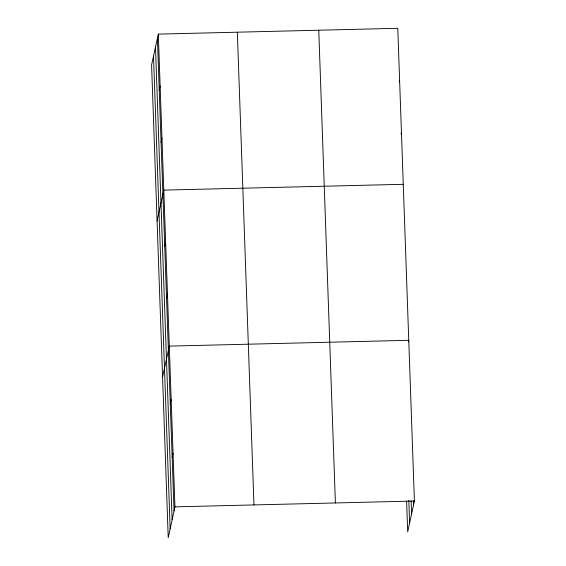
<?xml version="1.0" encoding="UTF-8"?>
<svg xmlns="http://www.w3.org/2000/svg" width="566" height="566" viewBox="0 0 566 566"><rect width="100%" height="100%" fill="white"/><g stroke="black" fill="none" stroke-linecap="round" stroke-linejoin="round"><path stroke-width="0.85" d="M158.31 34.116L151.589 64.963L168.222 537.7L174.951 506.846L158.31 34.116L397.778 28.3L414.411 501.037L407.69 531.884L406.607 501.143M159.237 90.256L160.143 86.117M161.069 142.257L161.975 138.118M157.072 220.966L163.8 190.119L403.268 184.304M164.727 246.26L165.633 242.121M166.56 298.261L167.465 294.115M162.562 376.97L169.291 346.116L408.758 340.308L408.397 341.963M170.274 403.834L171.18 399.695M172.163 457.413L173.062 453.274M399.249 81.957L399.61 80.301M401.075 133.958L401.435 132.303M174.951 506.846L414.411 501.037M413.357 500.783L413.513 505.176M411.128 500.818L411.588 513.992M408.808 500.238L409.607 523.069M318.757 30.217L335.39 502.955M237.338 32.198L253.971 504.929M157.412 38.255L174.045 510.992M155.487 47.07L172.121 519.807M153.506 56.154L170.147 528.885"/></g></svg>
